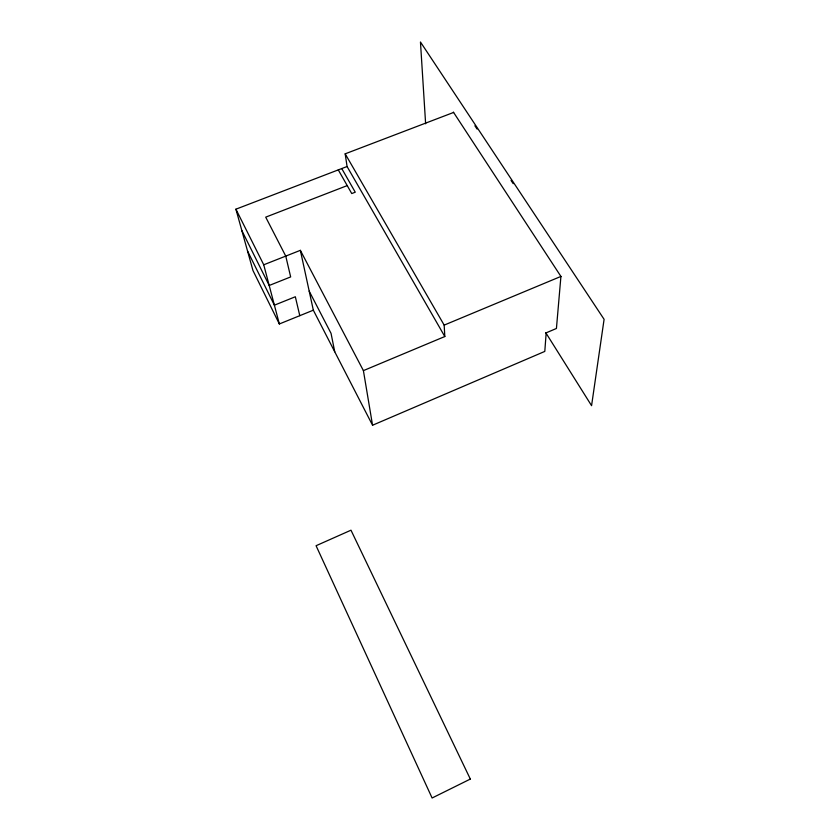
<?xml version="1.0" encoding="UTF-8"?>
<svg xmlns="http://www.w3.org/2000/svg" width="840" height="840" viewBox="0 0 840 840"><rect width="100%" height="100%" fill="white"/><g stroke="black" fill="none" stroke-linecap="round" stroke-linejoin="round"><path stroke-width="1.26" d="M372.55 425.24L544.803 351.414L546.168 332.84L556.426 328.471L560.921 276.433L444.171 325.112L444.812 336.536L363.405 370.629L372.55 425.24L313.331 310.191L300.353 250.341L263.739 264.789L279.342 323.967L313.331 310.191M347.225 185.598L265.713 217.151L285.757 256.106L290.661 276.927L269.199 285.474L241.857 230.591M279.342 323.967L252.956 270.501L235.904 209.191L347.067 166.52L345.177 153.835L453.611 112.445M474.905 125.79L477.078 129.066M511.035 180.401L513.208 183.677M453.39 112.119L561.036 276.612M545.706 332.598L591.57 405.668L604.097 319.326L420.462 42L425.628 123.805M345.177 153.835L444.171 325.112M347.067 166.52L444.812 336.536M341.754 168.556L355.257 192.203L351.75 193.557L338.279 169.89M300.353 250.341L363.405 370.629M309.215 291.175L331.044 333.354L334.74 351.781M235.904 209.191L263.739 264.789M247.538 251.003L274.386 305.183L295.334 296.762L299.786 315.683M470.327 779.069L432.106 798L316.071 545.716L350.983 530.197L470.327 779.069"/></g></svg>
